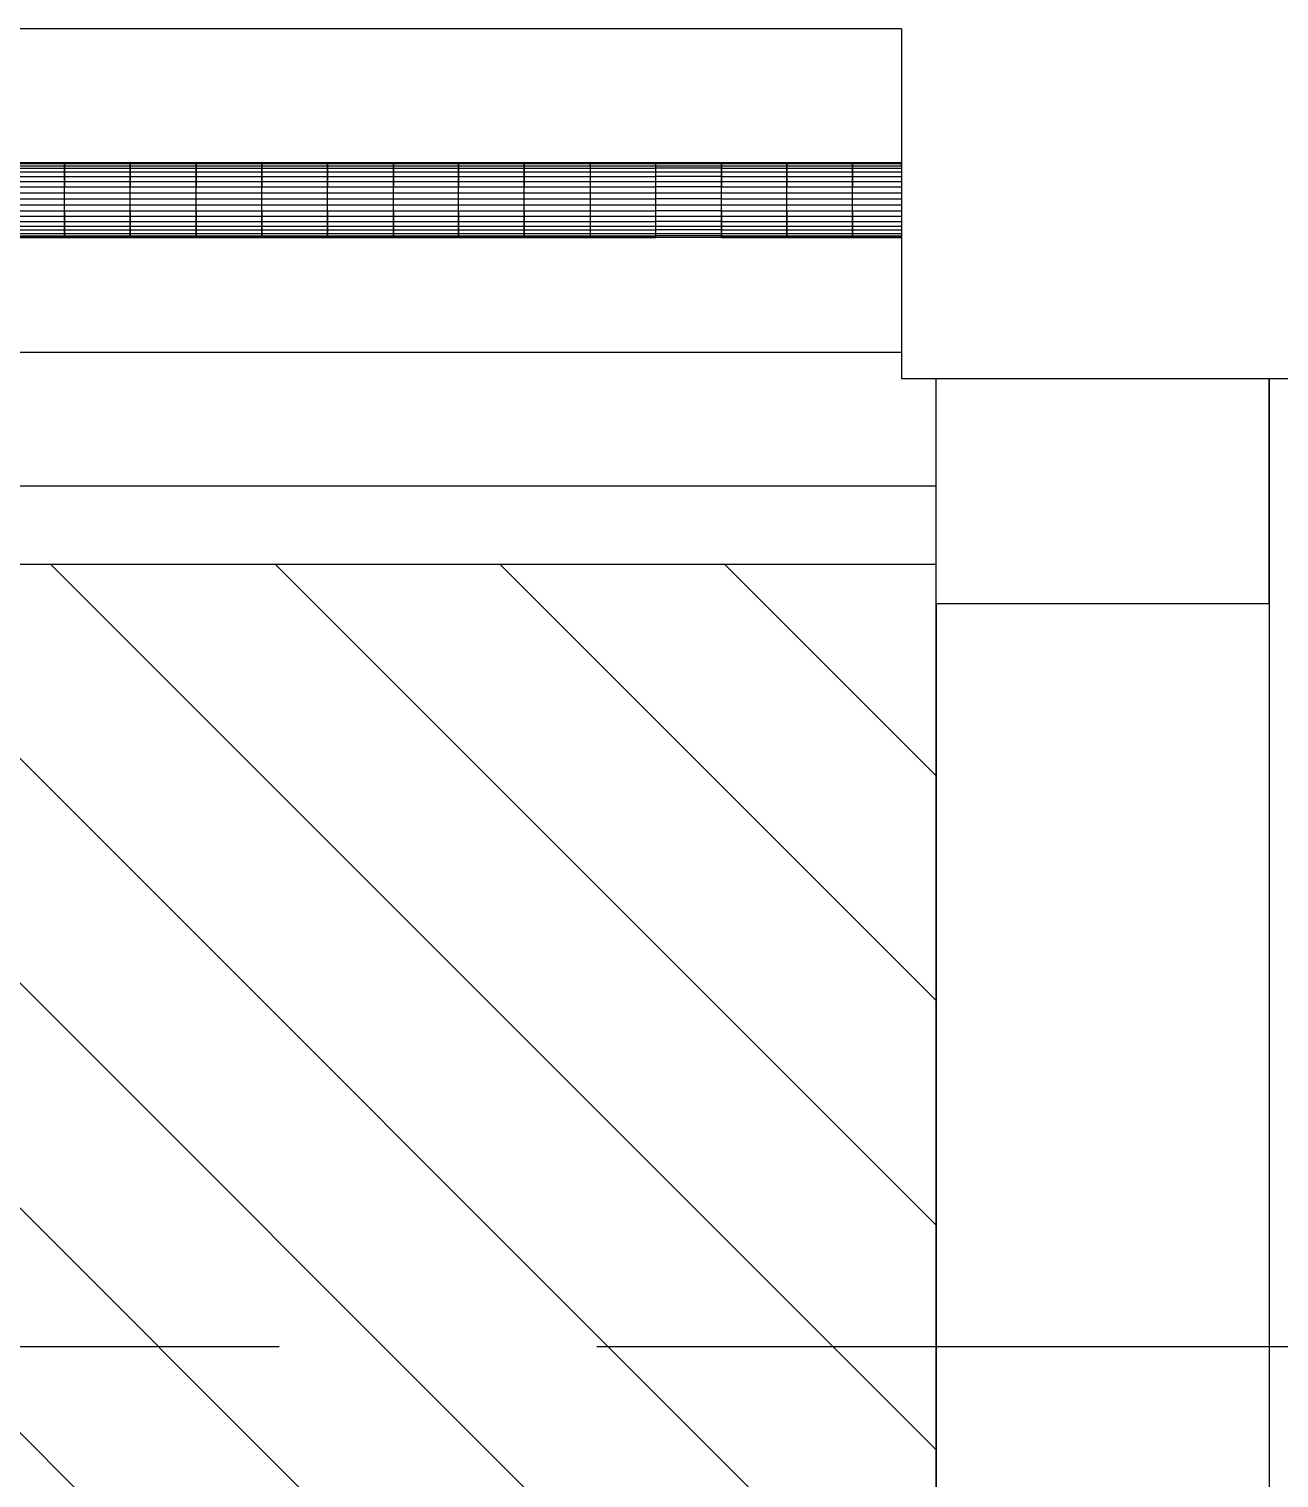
# Model space of a CAD drawing. Header units: metres. Extents: x 4 to 1339, y -252 to 72.
# Drawn here: x 479.5126 to 479.9058, y -90.3426 to -89.8867 of the extents above; entities that cross this region are included whole.
import ezdxf

# ---------------------------------------------------------------- set-up
doc = ezdxf.new("R2010")
doc.units = ezdxf.units.M
doc.header["$LTSCALE"] = 0.01
doc.header["$MEASUREMENT"] = 0
doc.linetypes.add('ACAD_ISO08W100', pattern=[36, 24, -3, 6, -3])
doc.layers.add('Dimension', color=253, linetype='ACAD_ISO08W100', transparency=0.5)
doc.layers.add('Furniture', color=130, linetype='Continuous')

msp = doc.modelspace()

# ---------------------------------------------------------------- linework, layer by layer
at = {"layer": 'Dimension'}
msp.add_line((468.89122, -90.30124), (485.99122, -90.30124), dxfattribs=at)
at = {"layer": 'Furniture'}
for p, q in [((479.78707, -89.88672), (479.18709, -89.88672)), ((479.78707, -89.88672), (479.78707, -89.99676)), ((479.78707, -89.88672), (479.78707, -89.99676)), ((479.52373, -89.92886), (479.50323, -89.92886)), ((479.52373, -89.92886), (479.50323, -89.92886)), ((479.50323, -89.92904), (479.52373, -89.92904)), ((479.50323, -89.9298), (479.52373, -89.9298)), ((479.50323, -89.93055), (479.52373, -89.93055)), ((479.50323, -89.93168), (479.52373, -89.93168)), ((479.54442, -89.92886), (479.52373, -89.92886)), ((479.54442, -89.92886), (479.52373, -89.92886)), ((479.52373, -89.92886), (479.52373, -89.92904)), ((479.52373, -89.9298), (479.52373, -89.92886)), ((479.52373, -89.92904), (479.52373, -89.92886)), ((479.52373, -89.92904), (479.54442, -89.92904)), ((479.52373, -89.9298), (479.52373, -89.92904)), ((479.52373, -89.92904), (479.52373, -89.9298)), ((479.52373, -89.9298), (479.54442, -89.9298)), ((479.52373, -89.93055), (479.52373, -89.9298)), ((479.52373, -89.9298), (479.52373, -89.93055)), ((479.52373, -89.93055), (479.54442, -89.93055)), ((479.52373, -89.93168), (479.52373, -89.93055)), ((479.52373, -89.93055), (479.52373, -89.93168)), ((479.52373, -89.93168), (479.54442, -89.93168)), ((479.52373, -89.93318), (479.52373, -89.93168)), ((479.52373, -89.93168), (479.52373, -89.93318)), ((479.56511, -89.92886), (479.54442, -89.92886)), ((479.56511, -89.92886), (479.54442, -89.92886)), ((479.54442, -89.92886), (479.54442, -89.92904)), ((479.54442, -89.9298), (479.54442, -89.92886)), ((479.54442, -89.92904), (479.54442, -89.92886)), ((479.54442, -89.92904), (479.56511, -89.92904)), ((479.54442, -89.9298), (479.54442, -89.92904)), ((479.54442, -89.92904), (479.54442, -89.9298)), ((479.54442, -89.9298), (479.56511, -89.9298)), ((479.54442, -89.93055), (479.54442, -89.9298)), ((479.54442, -89.9298), (479.54442, -89.93055)), ((479.54442, -89.93055), (479.56511, -89.93055)), ((479.54442, -89.93168), (479.54442, -89.93055)), ((479.54442, -89.93055), (479.54442, -89.93168)), ((479.54442, -89.93168), (479.56511, -89.93168)), ((479.54442, -89.93318), (479.54442, -89.93168)), ((479.54442, -89.93168), (479.54442, -89.93318)), ((479.5858, -89.92886), (479.56511, -89.92886)), ((479.5858, -89.92886), (479.56511, -89.92886)), ((479.56511, -89.92886), (479.56511, -89.92904)), ((479.56511, -89.9298), (479.56511, -89.92886)), ((479.56511, -89.92904), (479.56511, -89.92886)), ((479.56511, -89.92904), (479.5858, -89.92904)), ((479.56511, -89.9298), (479.56511, -89.92904)), ((479.56511, -89.92904), (479.56511, -89.9298)), ((479.56511, -89.9298), (479.5858, -89.9298)), ((479.56511, -89.93055), (479.56511, -89.9298)), ((479.56511, -89.9298), (479.56511, -89.93055)), ((479.56511, -89.93055), (479.5858, -89.93055)), ((479.56511, -89.93168), (479.56511, -89.93055)), ((479.56511, -89.93055), (479.56511, -89.93168)), ((479.56511, -89.93168), (479.5858, -89.93168)), ((479.56511, -89.93318), (479.56511, -89.93168)), ((479.56511, -89.93168), (479.56511, -89.93318)), ((479.60649, -89.92886), (479.5858, -89.92886)), ((479.60649, -89.92886), (479.5858, -89.92886)), ((479.5858, -89.92886), (479.5858, -89.92904)), ((479.5858, -89.9298), (479.5858, -89.92886)), ((479.5858, -89.92904), (479.5858, -89.92886)), ((479.5858, -89.92904), (479.60649, -89.92904)), ((479.5858, -89.9298), (479.5858, -89.92904)), ((479.5858, -89.92904), (479.5858, -89.9298)), ((479.5858, -89.9298), (479.60649, -89.9298)), ((479.5858, -89.93055), (479.5858, -89.9298)), ((479.5858, -89.9298), (479.5858, -89.93055)), ((479.5858, -89.93055), (479.60649, -89.93055)), ((479.5858, -89.93168), (479.5858, -89.93055)), ((479.5858, -89.93055), (479.5858, -89.93168)), ((479.5858, -89.93168), (479.60649, -89.93168)), ((479.5858, -89.93318), (479.5858, -89.93168)), ((479.5858, -89.93168), (479.5858, -89.93318)), ((479.62719, -89.92886), (479.60649, -89.92886)), ((479.62719, -89.92886), (479.60649, -89.92886)), ((479.60649, -89.92886), (479.60649, -89.92904)), ((479.60649, -89.9298), (479.60649, -89.92886)), ((479.60649, -89.92904), (479.60649, -89.92886)), ((479.60649, -89.92904), (479.62719, -89.92904)), ((479.60649, -89.9298), (479.60649, -89.92904)), ((479.60649, -89.92904), (479.60649, -89.9298)), ((479.60649, -89.9298), (479.62719, -89.9298)), ((479.60649, -89.93055), (479.60649, -89.9298)), ((479.60649, -89.9298), (479.60649, -89.93055)), ((479.60649, -89.93055), (479.62719, -89.93055)), ((479.60649, -89.93168), (479.60649, -89.93055)), ((479.60649, -89.93055), (479.60649, -89.93168)), ((479.60649, -89.93168), (479.62719, -89.93168)), ((479.60649, -89.93318), (479.60649, -89.93168)), ((479.60649, -89.93168), (479.60649, -89.93318)), ((479.64769, -89.92886), (479.62719, -89.92886)), ((479.64769, -89.92886), (479.62719, -89.92886)), ((479.62719, -89.92886), (479.62719, -89.92904)), ((479.62719, -89.9298), (479.62719, -89.92886)), ((479.62719, -89.92904), (479.62719, -89.92886)), ((479.62719, -89.92904), (479.64769, -89.92904)), ((479.62719, -89.9298), (479.62719, -89.92904)), ((479.62719, -89.92904), (479.62719, -89.9298)), ((479.62719, -89.9298), (479.64769, -89.9298)), ((479.62719, -89.93055), (479.62719, -89.9298)), ((479.62719, -89.9298), (479.62719, -89.93055)), ((479.62719, -89.93055), (479.64769, -89.93055)), ((479.62719, -89.93168), (479.62719, -89.93055)), ((479.62719, -89.93055), (479.62719, -89.93168)), ((479.62719, -89.93168), (479.64769, -89.93168)), ((479.62719, -89.93318), (479.62719, -89.93168)), ((479.62719, -89.93168), (479.62719, -89.93318)), ((479.66838, -89.92886), (479.64769, -89.92886)), ((479.66838, -89.92886), (479.64769, -89.92886)), ((479.64769, -89.92886), (479.64769, -89.92904)), ((479.64769, -89.9298), (479.64769, -89.92886)), ((479.64769, -89.92904), (479.64769, -89.92886)), ((479.64769, -89.92904), (479.66838, -89.92904)), ((479.64769, -89.9298), (479.64769, -89.92904)), ((479.64769, -89.92904), (479.64769, -89.9298)), ((479.64769, -89.9298), (479.66838, -89.9298)), ((479.64769, -89.93055), (479.64769, -89.9298)), ((479.64769, -89.9298), (479.64769, -89.93055)), ((479.64769, -89.93055), (479.66838, -89.93055)), ((479.64769, -89.93168), (479.64769, -89.93055)), ((479.64769, -89.93055), (479.64769, -89.93168)), ((479.64769, -89.93168), (479.66838, -89.93168)), ((479.64769, -89.93318), (479.64769, -89.93168)), ((479.64769, -89.93168), (479.64769, -89.93318)), ((479.68907, -89.92886), (479.66838, -89.92886)), ((479.68907, -89.92886), (479.66838, -89.92886)), ((479.66838, -89.92886), (479.66838, -89.92904)), ((479.66838, -89.9298), (479.66838, -89.92886)), ((479.66838, -89.92904), (479.66838, -89.92886)), ((479.66838, -89.92904), (479.68907, -89.92904)), ((479.66838, -89.9298), (479.66838, -89.92904)), ((479.66838, -89.92904), (479.66838, -89.9298)), ((479.66838, -89.9298), (479.68907, -89.9298)), ((479.66838, -89.93055), (479.66838, -89.9298)), ((479.66838, -89.9298), (479.66838, -89.93055)), ((479.66838, -89.93055), (479.68907, -89.93055)), ((479.66838, -89.93168), (479.66838, -89.93055)), ((479.66838, -89.93055), (479.66838, -89.93168)), ((479.66838, -89.93168), (479.68907, -89.93168)), ((479.66838, -89.93318), (479.66838, -89.93168)), ((479.66838, -89.93168), (479.66838, -89.93318)), ((479.70976, -89.92886), (479.68907, -89.92886)), ((479.70976, -89.92886), (479.68907, -89.92886)), ((479.68907, -89.92904), (479.68907, -89.92886)), ((479.68907, -89.92886), (479.68907, -89.92904)), ((479.68907, -89.9298), (479.68907, -89.92886)), ((479.68907, -89.92904), (479.68907, -89.92886)), ((479.68907, -89.92904), (479.70976, -89.92904)), ((479.68907, -89.92904), (479.68907, -89.9298)), ((479.68907, -89.9298), (479.70976, -89.9298)), ((479.68907, -89.9298), (479.68907, -89.93055)), ((479.68907, -89.93055), (479.70976, -89.93055)), ((479.68907, -89.93055), (479.68907, -89.93168)), ((479.68907, -89.93168), (479.70976, -89.93168)), ((479.68907, -89.93168), (479.68907, -89.93318)), ((479.73045, -89.92886), (479.70976, -89.92886)), ((479.73045, -89.92886), (479.70976, -89.92886)), ((479.70976, -89.92886), (479.70976, -89.92904)), ((479.70976, -89.9298), (479.70976, -89.92886)), ((479.70976, -89.92886), (479.70976, -89.92904)), ((479.70976, -89.92904), (479.70976, -89.92886)), ((479.70976, -89.92904), (479.73045, -89.92904)), ((479.70976, -89.9298), (479.70976, -89.92904)), ((479.70976, -89.9298), (479.73045, -89.9298)), ((479.70976, -89.93055), (479.70976, -89.9298)), ((479.70976, -89.93055), (479.70976, -89.9298)), ((479.70976, -89.93055), (479.70976, -89.9298)), ((479.73045, -89.93055), (479.70976, -89.93055)), ((479.70976, -89.93168), (479.70976, -89.93055)), ((479.70976, -89.93168), (479.70976, -89.93055)), ((479.70976, -89.93168), (479.73045, -89.93168)), ((479.70976, -89.93318), (479.70976, -89.93168)), ((479.70976, -89.93318), (479.70976, -89.93168)), ((479.70976, -89.93318), (479.70976, -89.93168)), ((479.75096, -89.92886), (479.73045, -89.92886)), ((479.75096, -89.92886), (479.73045, -89.92886)), ((479.73045, -89.92886), (479.73045, -89.92904)), ((479.73045, -89.9298), (479.73045, -89.92886)), ((479.73045, -89.92904), (479.73045, -89.92886)), ((479.73045, -89.92904), (479.75096, -89.92904)), ((479.73045, -89.9298), (479.73045, -89.92904)), ((479.73045, -89.92904), (479.73045, -89.9298)), ((479.73045, -89.9298), (479.75096, -89.9298)), ((479.73045, -89.93055), (479.73045, -89.9298)), ((479.73045, -89.9298), (479.73045, -89.93055)), ((479.73045, -89.93055), (479.75096, -89.93055)), ((479.73045, -89.93168), (479.73045, -89.93055)), ((479.73045, -89.93055), (479.73045, -89.93168)), ((479.73045, -89.93168), (479.73045, -89.93055)), ((479.73045, -89.93168), (479.75096, -89.93168)), ((479.73045, -89.93318), (479.73045, -89.93168)), ((479.73045, -89.93168), (479.73045, -89.93318)), ((479.77165, -89.92886), (479.75096, -89.92886)), ((479.77165, -89.92886), (479.75096, -89.92886)), ((479.75096, -89.92886), (479.75096, -89.92904)), ((479.75096, -89.9298), (479.75096, -89.92886)), ((479.75096, -89.92904), (479.75096, -89.92886)), ((479.75096, -89.92904), (479.77165, -89.92904)), ((479.75096, -89.9298), (479.75096, -89.92904)), ((479.75096, -89.92904), (479.75096, -89.9298)), ((479.75096, -89.9298), (479.77165, -89.9298)), ((479.75096, -89.93055), (479.75096, -89.9298)), ((479.75096, -89.9298), (479.75096, -89.93055)), ((479.75096, -89.93055), (479.77165, -89.93055)), ((479.75096, -89.93168), (479.75096, -89.93055)), ((479.75096, -89.93055), (479.75096, -89.93168)), ((479.75096, -89.93168), (479.77165, -89.93168)), ((479.75096, -89.93318), (479.75096, -89.93168)), ((479.75096, -89.93168), (479.75096, -89.93318)), ((479.78707, -89.92886), (479.77165, -89.92886)), ((479.78707, -89.92886), (479.77165, -89.92886)), ((479.77165, -89.92886), (479.77165, -89.92904)), ((479.77165, -89.9298), (479.77165, -89.92886)), ((479.77165, -89.92904), (479.77165, -89.92886)), ((479.77165, -89.92904), (479.78707, -89.92904)), ((479.77165, -89.9298), (479.77165, -89.92904)), ((479.77165, -89.92904), (479.77165, -89.9298)), ((479.77165, -89.9298), (479.78707, -89.9298)), ((479.77165, -89.93055), (479.77165, -89.9298)), ((479.77165, -89.9298), (479.77165, -89.93055)), ((479.77165, -89.93055), (479.78707, -89.93055)), ((479.77165, -89.93168), (479.77165, -89.93055)), ((479.77165, -89.93055), (479.77165, -89.93168)), ((479.77165, -89.93168), (479.78707, -89.93168)), ((479.77165, -89.93318), (479.77165, -89.93168)), ((479.77165, -89.93168), (479.77165, -89.93318)), ((479.78707, -89.9298), (479.78707, -89.92886)), ((479.78707, -89.92904), (479.78707, -89.92886)), ((479.50323, -89.93318), (479.52373, -89.93318)), ((479.50323, -89.93469), (479.52373, -89.93469)), ((479.50323, -89.93638), (479.52373, -89.93638)), ((479.52373, -89.93318), (479.54442, -89.93318)), ((479.52373, -89.93469), (479.52373, -89.93318)), ((479.52373, -89.93318), (479.52373, -89.93469)), ((479.52373, -89.93469), (479.54442, -89.93469)), ((479.52373, -89.93638), (479.52373, -89.93469)), ((479.52373, -89.93469), (479.52373, -89.93638)), ((479.52373, -89.93638), (479.54442, -89.93638)), ((479.52373, -89.93826), (479.52373, -89.93638)), ((479.54442, -89.93318), (479.56511, -89.93318)), ((479.54442, -89.93469), (479.54442, -89.93318)), ((479.54442, -89.93318), (479.54442, -89.93469)), ((479.54442, -89.93469), (479.56511, -89.93469)), ((479.54442, -89.93638), (479.54442, -89.93469)), ((479.54442, -89.93469), (479.54442, -89.93638)), ((479.54442, -89.93638), (479.56511, -89.93638)), ((479.54442, -89.93826), (479.54442, -89.93638)), ((479.56511, -89.93318), (479.5858, -89.93318)), ((479.56511, -89.93469), (479.56511, -89.93318)), ((479.56511, -89.93318), (479.56511, -89.93469)), ((479.56511, -89.93469), (479.5858, -89.93469)), ((479.56511, -89.93638), (479.56511, -89.93469)), ((479.56511, -89.93469), (479.56511, -89.93638)), ((479.56511, -89.93638), (479.5858, -89.93638)), ((479.56511, -89.93826), (479.56511, -89.93638)), ((479.5858, -89.93318), (479.60649, -89.93318)), ((479.5858, -89.93469), (479.5858, -89.93318)), ((479.5858, -89.93318), (479.5858, -89.93469)), ((479.5858, -89.93469), (479.60649, -89.93469)), ((479.5858, -89.93638), (479.5858, -89.93469)), ((479.5858, -89.93469), (479.5858, -89.93638)), ((479.5858, -89.93638), (479.60649, -89.93638)), ((479.5858, -89.93826), (479.5858, -89.93638)), ((479.60649, -89.93318), (479.62719, -89.93318)), ((479.60649, -89.93469), (479.60649, -89.93318)), ((479.60649, -89.93318), (479.60649, -89.93469)), ((479.60649, -89.93469), (479.62719, -89.93469)), ((479.60649, -89.93638), (479.60649, -89.93469)), ((479.60649, -89.93469), (479.60649, -89.93638)), ((479.60649, -89.93638), (479.62719, -89.93638)), ((479.60649, -89.93826), (479.60649, -89.93638)), ((479.62719, -89.93318), (479.64769, -89.93318)), ((479.62719, -89.93469), (479.62719, -89.93318)), ((479.62719, -89.93318), (479.62719, -89.93469)), ((479.62719, -89.93469), (479.64769, -89.93469)), ((479.62719, -89.93638), (479.62719, -89.93469)), ((479.62719, -89.93469), (479.62719, -89.93638)), ((479.62719, -89.93638), (479.64769, -89.93638)), ((479.62719, -89.93826), (479.62719, -89.93638)), ((479.64769, -89.93318), (479.66838, -89.93318)), ((479.64769, -89.93469), (479.64769, -89.93318)), ((479.64769, -89.93318), (479.64769, -89.93469)), ((479.64769, -89.93469), (479.66838, -89.93469)), ((479.64769, -89.93638), (479.64769, -89.93469)), ((479.64769, -89.93469), (479.64769, -89.93638)), ((479.64769, -89.93638), (479.66838, -89.93638)), ((479.64769, -89.93826), (479.64769, -89.93638)), ((479.66838, -89.93318), (479.68907, -89.93318)), ((479.66838, -89.93469), (479.66838, -89.93318)), ((479.66838, -89.93318), (479.66838, -89.93469)), ((479.66838, -89.93469), (479.68907, -89.93469)), ((479.66838, -89.93638), (479.66838, -89.93469)), ((479.66838, -89.93469), (479.66838, -89.93638)), ((479.66838, -89.93638), (479.68907, -89.93638)), ((479.66838, -89.93826), (479.66838, -89.93638)), ((479.68907, -89.93318), (479.70976, -89.93318)), ((479.68907, -89.93318), (479.68907, -89.93469)), ((479.68907, -89.93469), (479.70976, -89.93469)), ((479.68907, -89.93469), (479.68907, -89.93638)), ((479.68907, -89.93638), (479.70976, -89.93638)), ((479.68907, -89.93638), (479.68907, -89.93826)), ((479.73045, -89.93318), (479.70976, -89.93318)), ((479.70976, -89.93469), (479.70976, -89.93318)), ((479.70976, -89.93469), (479.70976, -89.93318)), ((479.70976, -89.93469), (479.73045, -89.93469)), ((479.70976, -89.93638), (479.70976, -89.93469)), ((479.70976, -89.93638), (479.70976, -89.93469)), ((479.70976, -89.93638), (479.70976, -89.93469)), ((479.73045, -89.93638), (479.70976, -89.93638)), ((479.70976, -89.93826), (479.70976, -89.93638)), ((479.73045, -89.93318), (479.75096, -89.93318)), ((479.73045, -89.93469), (479.73045, -89.93318)), ((479.73045, -89.93318), (479.73045, -89.93469)), ((479.73045, -89.93469), (479.73045, -89.93318)), ((479.73045, -89.93469), (479.75096, -89.93469)), ((479.73045, -89.93638), (479.73045, -89.93469)), ((479.73045, -89.93469), (479.73045, -89.93638)), ((479.73045, -89.93638), (479.75096, -89.93638)), ((479.73045, -89.93826), (479.73045, -89.93638)), ((479.75096, -89.93318), (479.77165, -89.93318)), ((479.75096, -89.93469), (479.75096, -89.93318)), ((479.75096, -89.93318), (479.75096, -89.93469)), ((479.75096, -89.93469), (479.77165, -89.93469)), ((479.75096, -89.93638), (479.75096, -89.93469)), ((479.75096, -89.93469), (479.75096, -89.93638)), ((479.75096, -89.93638), (479.77165, -89.93638)), ((479.75096, -89.93826), (479.75096, -89.93638)), ((479.77165, -89.93318), (479.78707, -89.93318)), ((479.77165, -89.93469), (479.77165, -89.93318)), ((479.77165, -89.93318), (479.77165, -89.93469)), ((479.77165, -89.93469), (479.78707, -89.93469)), ((479.77165, -89.93638), (479.77165, -89.93469)), ((479.77165, -89.93469), (479.77165, -89.93638)), ((479.77165, -89.93638), (479.78707, -89.93638)), ((479.77165, -89.93826), (479.77165, -89.93638)), ((479.50323, -89.93826), (479.52373, -89.93826)), ((479.50323, -89.94014), (479.52373, -89.94014)), ((479.52373, -89.93826), (479.54442, -89.93826)), ((479.52373, -89.94014), (479.52373, -89.93826)), ((479.52373, -89.94014), (479.54442, -89.94014)), ((479.52373, -89.94202), (479.52373, -89.94014)), ((479.54442, -89.93826), (479.56511, -89.93826)), ((479.54442, -89.94014), (479.54442, -89.93826)), ((479.54442, -89.94014), (479.56511, -89.94014)), ((479.54442, -89.94202), (479.54442, -89.94014)), ((479.56511, -89.93826), (479.5858, -89.93826)), ((479.56511, -89.94014), (479.56511, -89.93826)), ((479.56511, -89.94014), (479.5858, -89.94014)), ((479.56511, -89.94202), (479.56511, -89.94014)), ((479.5858, -89.93826), (479.60649, -89.93826)), ((479.5858, -89.94014), (479.5858, -89.93826)), ((479.5858, -89.94014), (479.60649, -89.94014)), ((479.5858, -89.94202), (479.5858, -89.94014)), ((479.60649, -89.93826), (479.62719, -89.93826)), ((479.60649, -89.94014), (479.60649, -89.93826)), ((479.60649, -89.94014), (479.62719, -89.94014)), ((479.60649, -89.94202), (479.60649, -89.94014)), ((479.62719, -89.93826), (479.64769, -89.93826)), ((479.62719, -89.94014), (479.62719, -89.93826)), ((479.62719, -89.94014), (479.64769, -89.94014)), ((479.62719, -89.94202), (479.62719, -89.94014)), ((479.64769, -89.93826), (479.66838, -89.93826)), ((479.64769, -89.94014), (479.64769, -89.93826)), ((479.64769, -89.94014), (479.66838, -89.94014)), ((479.64769, -89.94202), (479.64769, -89.94014)), ((479.66838, -89.93826), (479.68907, -89.93826)), ((479.66838, -89.94014), (479.66838, -89.93826)), ((479.66838, -89.94014), (479.68907, -89.94014)), ((479.66838, -89.94202), (479.66838, -89.94014)), ((479.68907, -89.93826), (479.70976, -89.93826)), ((479.68907, -89.93826), (479.68907, -89.94014)), ((479.68907, -89.94014), (479.70976, -89.94014)), ((479.68907, -89.94014), (479.68907, -89.94202)), ((479.70976, -89.93826), (479.73045, -89.93826)), ((479.70976, -89.94014), (479.70976, -89.93826)), ((479.73045, -89.94014), (479.70976, -89.94014)), ((479.70976, -89.94202), (479.70976, -89.94014)), ((479.73045, -89.93826), (479.75096, -89.93826)), ((479.73045, -89.94014), (479.73045, -89.93826)), ((479.73045, -89.94014), (479.75096, -89.94014)), ((479.73045, -89.94202), (479.73045, -89.94014)), ((479.75096, -89.93826), (479.77165, -89.93826)), ((479.75096, -89.94014), (479.75096, -89.93826)), ((479.75096, -89.94014), (479.77165, -89.94014)), ((479.75096, -89.94202), (479.75096, -89.94014)), ((479.77165, -89.93826), (479.78707, -89.93826)), ((479.77165, -89.94014), (479.77165, -89.93826)), ((479.77165, -89.94014), (479.78707, -89.94014)), ((479.77165, -89.94202), (479.77165, -89.94014)), ((479.50323, -89.94202), (479.52373, -89.94202)), ((479.50323, -89.9439), (479.52373, -89.9439)), ((479.50323, -89.9456), (479.52373, -89.9456)), ((479.52373, -89.94202), (479.54442, -89.94202)), ((479.52373, -89.9439), (479.52373, -89.94202)), ((479.52373, -89.9439), (479.54442, -89.9439)), ((479.52373, -89.9456), (479.52373, -89.9439)), ((479.52373, -89.9439), (479.52373, -89.9456)), ((479.52373, -89.9456), (479.54442, -89.9456)), ((479.52373, -89.94729), (479.52373, -89.9456)), ((479.52373, -89.9456), (479.52373, -89.94729)), ((479.54442, -89.94202), (479.56511, -89.94202)), ((479.54442, -89.9439), (479.54442, -89.94202)), ((479.54442, -89.9439), (479.56511, -89.9439)), ((479.54442, -89.9456), (479.54442, -89.9439)), ((479.54442, -89.9439), (479.54442, -89.9456)), ((479.54442, -89.9456), (479.56511, -89.9456)), ((479.54442, -89.94729), (479.54442, -89.9456)), ((479.54442, -89.9456), (479.54442, -89.94729)), ((479.56511, -89.94202), (479.5858, -89.94202)), ((479.56511, -89.9439), (479.56511, -89.94202)), ((479.56511, -89.9439), (479.5858, -89.9439)), ((479.56511, -89.9456), (479.56511, -89.9439)), ((479.56511, -89.9439), (479.56511, -89.9456)), ((479.56511, -89.9456), (479.5858, -89.9456)), ((479.56511, -89.94729), (479.56511, -89.9456)), ((479.56511, -89.9456), (479.56511, -89.94729)), ((479.5858, -89.94202), (479.60649, -89.94202)), ((479.5858, -89.9439), (479.5858, -89.94202)), ((479.5858, -89.9439), (479.60649, -89.9439)), ((479.5858, -89.9456), (479.5858, -89.9439)), ((479.5858, -89.9439), (479.5858, -89.9456)), ((479.5858, -89.9456), (479.60649, -89.9456)), ((479.5858, -89.94729), (479.5858, -89.9456)), ((479.5858, -89.9456), (479.5858, -89.94729)), ((479.60649, -89.94202), (479.62719, -89.94202)), ((479.60649, -89.9439), (479.60649, -89.94202)), ((479.60649, -89.9439), (479.62719, -89.9439)), ((479.60649, -89.9456), (479.60649, -89.9439)), ((479.60649, -89.9439), (479.60649, -89.9456)), ((479.60649, -89.9456), (479.62719, -89.9456)), ((479.60649, -89.94729), (479.60649, -89.9456)), ((479.60649, -89.9456), (479.60649, -89.94729)), ((479.62719, -89.94202), (479.64769, -89.94202)), ((479.62719, -89.9439), (479.62719, -89.94202)), ((479.62719, -89.9439), (479.64769, -89.9439)), ((479.62719, -89.9456), (479.62719, -89.9439)), ((479.62719, -89.9439), (479.62719, -89.9456)), ((479.62719, -89.9456), (479.64769, -89.9456)), ((479.62719, -89.94729), (479.62719, -89.9456)), ((479.62719, -89.9456), (479.62719, -89.94729)), ((479.64769, -89.94202), (479.66838, -89.94202)), ((479.64769, -89.9439), (479.64769, -89.94202)), ((479.64769, -89.9439), (479.66838, -89.9439)), ((479.64769, -89.9456), (479.64769, -89.9439)), ((479.64769, -89.9439), (479.64769, -89.9456)), ((479.64769, -89.9456), (479.66838, -89.9456)), ((479.64769, -89.94729), (479.64769, -89.9456)), ((479.64769, -89.9456), (479.64769, -89.94729)), ((479.66838, -89.94202), (479.68907, -89.94202)), ((479.66838, -89.9439), (479.66838, -89.94202)), ((479.66838, -89.9439), (479.68907, -89.9439)), ((479.66838, -89.9456), (479.66838, -89.9439)), ((479.66838, -89.9439), (479.66838, -89.9456)), ((479.66838, -89.9456), (479.68907, -89.9456)), ((479.66838, -89.94729), (479.66838, -89.9456)), ((479.66838, -89.9456), (479.66838, -89.94729)), ((479.68907, -89.94202), (479.70976, -89.94202)), ((479.68907, -89.94202), (479.68907, -89.9439)), ((479.68907, -89.9439), (479.70976, -89.9439)), ((479.68907, -89.9439), (479.68907, -89.9456)), ((479.68907, -89.9456), (479.70976, -89.9456)), ((479.68907, -89.9456), (479.68907, -89.94729)), ((479.70976, -89.94202), (479.73045, -89.94202)), ((479.70976, -89.9439), (479.70976, -89.94202)), ((479.73045, -89.9439), (479.70976, -89.9439)), ((479.70976, -89.9456), (479.70976, -89.9439)), ((479.70976, -89.9456), (479.70976, -89.9439)), ((479.70976, -89.9456), (479.73045, -89.9456)), ((479.70976, -89.94729), (479.70976, -89.9456)), ((479.70976, -89.94729), (479.70976, -89.9456)), ((479.70976, -89.94729), (479.70976, -89.9456)), ((479.73045, -89.94202), (479.75096, -89.94202)), ((479.73045, -89.9439), (479.73045, -89.94202)), ((479.73045, -89.9439), (479.75096, -89.9439)), ((479.73045, -89.9456), (479.73045, -89.9439)), ((479.73045, -89.9439), (479.73045, -89.9456)), ((479.73045, -89.9456), (479.73045, -89.9439)), ((479.73045, -89.9456), (479.75096, -89.9456)), ((479.73045, -89.94729), (479.73045, -89.9456)), ((479.73045, -89.9456), (479.73045, -89.94729)), ((479.75096, -89.94202), (479.77165, -89.94202)), ((479.75096, -89.9439), (479.75096, -89.94202)), ((479.75096, -89.9439), (479.77165, -89.9439)), ((479.75096, -89.9456), (479.75096, -89.9439)), ((479.75096, -89.9439), (479.75096, -89.9456)), ((479.75096, -89.9456), (479.77165, -89.9456)), ((479.75096, -89.94729), (479.75096, -89.9456)), ((479.75096, -89.9456), (479.75096, -89.94729)), ((479.77165, -89.94202), (479.78707, -89.94202)), ((479.77165, -89.9439), (479.77165, -89.94202)), ((479.77165, -89.9439), (479.78707, -89.9439)), ((479.77165, -89.9456), (479.77165, -89.9439)), ((479.77165, -89.9439), (479.77165, -89.9456)), ((479.77165, -89.9456), (479.78707, -89.9456)), ((479.77165, -89.94729), (479.77165, -89.9456)), ((479.77165, -89.9456), (479.77165, -89.94729)), ((479.50323, -89.94729), (479.52373, -89.94729)), ((479.50323, -89.94879), (479.52373, -89.94879)), ((479.50323, -89.94992), (479.52373, -89.94992)), ((479.52373, -89.94729), (479.54442, -89.94729)), ((479.52373, -89.94879), (479.52373, -89.94729)), ((479.52373, -89.94729), (479.52373, -89.94879)), ((479.52373, -89.94879), (479.54442, -89.94879)), ((479.52373, -89.94992), (479.52373, -89.94879)), ((479.52373, -89.94879), (479.52373, -89.94992)), ((479.52373, -89.94992), (479.54442, -89.94992)), ((479.52373, -89.95105), (479.52373, -89.94992)), ((479.52373, -89.94992), (479.52373, -89.95105)), ((479.54442, -89.94729), (479.56511, -89.94729)), ((479.54442, -89.94879), (479.54442, -89.94729)), ((479.54442, -89.94729), (479.54442, -89.94879)), ((479.54442, -89.94879), (479.56511, -89.94879)), ((479.54442, -89.94992), (479.54442, -89.94879)), ((479.54442, -89.94879), (479.54442, -89.94992)), ((479.54442, -89.94992), (479.56511, -89.94992)), ((479.54442, -89.95105), (479.54442, -89.94992)), ((479.54442, -89.94992), (479.54442, -89.95105)), ((479.56511, -89.94729), (479.5858, -89.94729)), ((479.56511, -89.94879), (479.56511, -89.94729)), ((479.56511, -89.94729), (479.56511, -89.94879)), ((479.56511, -89.94879), (479.5858, -89.94879)), ((479.56511, -89.94992), (479.56511, -89.94879)), ((479.56511, -89.94879), (479.56511, -89.94992)), ((479.56511, -89.94992), (479.5858, -89.94992)), ((479.56511, -89.95105), (479.56511, -89.94992)), ((479.56511, -89.94992), (479.56511, -89.95105)), ((479.5858, -89.94729), (479.60649, -89.94729)), ((479.5858, -89.94879), (479.5858, -89.94729)), ((479.5858, -89.94729), (479.5858, -89.94879)), ((479.5858, -89.94879), (479.60649, -89.94879)), ((479.5858, -89.94992), (479.5858, -89.94879)), ((479.5858, -89.94879), (479.5858, -89.94992)), ((479.5858, -89.94992), (479.60649, -89.94992)), ((479.5858, -89.95105), (479.5858, -89.94992)), ((479.5858, -89.94992), (479.5858, -89.95105)), ((479.60649, -89.94729), (479.62719, -89.94729)), ((479.60649, -89.94879), (479.60649, -89.94729)), ((479.60649, -89.94729), (479.60649, -89.94879)), ((479.60649, -89.94879), (479.62719, -89.94879)), ((479.60649, -89.94992), (479.60649, -89.94879)), ((479.60649, -89.94879), (479.60649, -89.94992)), ((479.60649, -89.94992), (479.62719, -89.94992)), ((479.60649, -89.95105), (479.60649, -89.94992)), ((479.60649, -89.94992), (479.60649, -89.95105)), ((479.62719, -89.94729), (479.64769, -89.94729)), ((479.62719, -89.94879), (479.62719, -89.94729)), ((479.62719, -89.94729), (479.62719, -89.94879)), ((479.62719, -89.94879), (479.64769, -89.94879)), ((479.62719, -89.94992), (479.62719, -89.94879)), ((479.62719, -89.94879), (479.62719, -89.94992)), ((479.62719, -89.94992), (479.64769, -89.94992)), ((479.62719, -89.95105), (479.62719, -89.94992)), ((479.62719, -89.94992), (479.62719, -89.95105)), ((479.64769, -89.94729), (479.66838, -89.94729)), ((479.64769, -89.94879), (479.64769, -89.94729)), ((479.64769, -89.94729), (479.64769, -89.94879)), ((479.64769, -89.94879), (479.66838, -89.94879)), ((479.64769, -89.94992), (479.64769, -89.94879)), ((479.64769, -89.94879), (479.64769, -89.94992)), ((479.64769, -89.94992), (479.66838, -89.94992)), ((479.64769, -89.95105), (479.64769, -89.94992)), ((479.64769, -89.94992), (479.64769, -89.95105)), ((479.66838, -89.94729), (479.68907, -89.94729)), ((479.66838, -89.94879), (479.66838, -89.94729)), ((479.66838, -89.94729), (479.66838, -89.94879)), ((479.66838, -89.94879), (479.68907, -89.94879)), ((479.66838, -89.94992), (479.66838, -89.94879)), ((479.66838, -89.94879), (479.66838, -89.94992)), ((479.66838, -89.94992), (479.68907, -89.94992)), ((479.66838, -89.95105), (479.66838, -89.94992)), ((479.66838, -89.94992), (479.66838, -89.95105)), ((479.68907, -89.94729), (479.70976, -89.94729)), ((479.68907, -89.94729), (479.68907, -89.94879)), ((479.68907, -89.94879), (479.70976, -89.94879)), ((479.68907, -89.94879), (479.68907, -89.94992)), ((479.68907, -89.94992), (479.70976, -89.94992)), ((479.68907, -89.94992), (479.68907, -89.95105)), ((479.73045, -89.94729), (479.70976, -89.94729)), ((479.70976, -89.94879), (479.70976, -89.94729)), ((479.70976, -89.94879), (479.70976, -89.94729)), ((479.70976, -89.94879), (479.73045, -89.94879)), ((479.70976, -89.94992), (479.70976, -89.94879)), ((479.70976, -89.94992), (479.70976, -89.94879)), ((479.70976, -89.94992), (479.70976, -89.94879)), ((479.73045, -89.94992), (479.70976, -89.94992)), ((479.70976, -89.95105), (479.70976, -89.94992)), ((479.70976, -89.95105), (479.70976, -89.94992)), ((479.73045, -89.94729), (479.75096, -89.94729)), ((479.73045, -89.94879), (479.73045, -89.94729)), ((479.73045, -89.94729), (479.73045, -89.94879)), ((479.73045, -89.94879), (479.73045, -89.94729)), ((479.73045, -89.94879), (479.75096, -89.94879)), ((479.73045, -89.94992), (479.73045, -89.94879)), ((479.73045, -89.94879), (479.73045, -89.94992)), ((479.73045, -89.94992), (479.75096, -89.94992)), ((479.73045, -89.95105), (479.73045, -89.94992)), ((479.73045, -89.94992), (479.73045, -89.95105)), ((479.73045, -89.95105), (479.73045, -89.94992)), ((479.75096, -89.94729), (479.77165, -89.94729)), ((479.75096, -89.94879), (479.75096, -89.94729)), ((479.75096, -89.94729), (479.75096, -89.94879)), ((479.75096, -89.94879), (479.77165, -89.94879)), ((479.75096, -89.94992), (479.75096, -89.94879)), ((479.75096, -89.94879), (479.75096, -89.94992)), ((479.75096, -89.94992), (479.77165, -89.94992)), ((479.75096, -89.95105), (479.75096, -89.94992)), ((479.75096, -89.94992), (479.75096, -89.95105)), ((479.77165, -89.94729), (479.78707, -89.94729)), ((479.77165, -89.94879), (479.77165, -89.94729)), ((479.77165, -89.94729), (479.77165, -89.94879)), ((479.77165, -89.94879), (479.78707, -89.94879)), ((479.77165, -89.94992), (479.77165, -89.94879)), ((479.77165, -89.94879), (479.77165, -89.94992)), ((479.77165, -89.94992), (479.78707, -89.94992)), ((479.77165, -89.95105), (479.77165, -89.94992)), ((479.77165, -89.94992), (479.77165, -89.95105)), ((479.50323, -89.95105), (479.52373, -89.95105)), ((479.50323, -89.9518), (479.52373, -89.9518)), ((479.50323, -89.95218), (479.52373, -89.95218)), ((479.50323, -89.95237), (479.52373, -89.95237)), ((479.52373, -89.95105), (479.54442, -89.95105)), ((479.52373, -89.9518), (479.52373, -89.95105)), ((479.52373, -89.95105), (479.52373, -89.9518)), ((479.52373, -89.9518), (479.54442, -89.9518)), ((479.52373, -89.95218), (479.52373, -89.9518)), ((479.52373, -89.9518), (479.52373, -89.95218)), ((479.52373, -89.95218), (479.54442, -89.95218)), ((479.52373, -89.95218), (479.52373, -89.95237)), ((479.52373, -89.95237), (479.54442, -89.95237)), ((479.54442, -89.95105), (479.56511, -89.95105)), ((479.54442, -89.9518), (479.54442, -89.95105)), ((479.54442, -89.95105), (479.54442, -89.9518)), ((479.54442, -89.9518), (479.56511, -89.9518)), ((479.54442, -89.95218), (479.54442, -89.9518)), ((479.54442, -89.9518), (479.54442, -89.95218)), ((479.54442, -89.95218), (479.56511, -89.95218)), ((479.54442, -89.95218), (479.54442, -89.95237)), ((479.54442, -89.95237), (479.56511, -89.95237)), ((479.56511, -89.95105), (479.5858, -89.95105)), ((479.56511, -89.9518), (479.56511, -89.95105)), ((479.56511, -89.95105), (479.56511, -89.9518)), ((479.56511, -89.9518), (479.5858, -89.9518)), ((479.56511, -89.95218), (479.56511, -89.9518)), ((479.56511, -89.9518), (479.56511, -89.95218)), ((479.56511, -89.95218), (479.5858, -89.95218)), ((479.56511, -89.95218), (479.56511, -89.95237)), ((479.56511, -89.95237), (479.5858, -89.95237)), ((479.5858, -89.95105), (479.60649, -89.95105)), ((479.5858, -89.9518), (479.5858, -89.95105)), ((479.5858, -89.95105), (479.5858, -89.9518)), ((479.5858, -89.9518), (479.60649, -89.9518)), ((479.5858, -89.95218), (479.5858, -89.9518)), ((479.5858, -89.9518), (479.5858, -89.95218)), ((479.5858, -89.95218), (479.60649, -89.95218)), ((479.5858, -89.95218), (479.5858, -89.95237)), ((479.5858, -89.95237), (479.60649, -89.95237)), ((479.60649, -89.95105), (479.62719, -89.95105)), ((479.60649, -89.9518), (479.60649, -89.95105)), ((479.60649, -89.95105), (479.60649, -89.9518)), ((479.60649, -89.9518), (479.62719, -89.9518)), ((479.60649, -89.95218), (479.60649, -89.9518)), ((479.60649, -89.9518), (479.60649, -89.95218)), ((479.60649, -89.95218), (479.62719, -89.95218)), ((479.60649, -89.95218), (479.60649, -89.95237)), ((479.60649, -89.95237), (479.62719, -89.95237)), ((479.62719, -89.95105), (479.64769, -89.95105)), ((479.62719, -89.9518), (479.62719, -89.95105)), ((479.62719, -89.95105), (479.62719, -89.9518)), ((479.62719, -89.9518), (479.64769, -89.9518)), ((479.62719, -89.95218), (479.62719, -89.9518)), ((479.62719, -89.9518), (479.62719, -89.95218)), ((479.62719, -89.95218), (479.64769, -89.95218)), ((479.62719, -89.95218), (479.62719, -89.95237)), ((479.62719, -89.95237), (479.64769, -89.95237)), ((479.64769, -89.95105), (479.66838, -89.95105)), ((479.64769, -89.9518), (479.64769, -89.95105)), ((479.64769, -89.95105), (479.64769, -89.9518)), ((479.64769, -89.9518), (479.66838, -89.9518)), ((479.64769, -89.95218), (479.64769, -89.9518)), ((479.64769, -89.9518), (479.64769, -89.95218)), ((479.64769, -89.95218), (479.66838, -89.95218)), ((479.64769, -89.95218), (479.64769, -89.95237)), ((479.64769, -89.95237), (479.66838, -89.95237)), ((479.66838, -89.95105), (479.68907, -89.95105)), ((479.66838, -89.9518), (479.66838, -89.95105)), ((479.66838, -89.95105), (479.66838, -89.9518)), ((479.66838, -89.9518), (479.68907, -89.9518)), ((479.66838, -89.95218), (479.66838, -89.9518)), ((479.66838, -89.9518), (479.66838, -89.95218)), ((479.66838, -89.95218), (479.68907, -89.95218)), ((479.66838, -89.95218), (479.66838, -89.95237)), ((479.66838, -89.95237), (479.68907, -89.95237)), ((479.68907, -89.95105), (479.70976, -89.95105)), ((479.68907, -89.95105), (479.68907, -89.9518)), ((479.68907, -89.9518), (479.70976, -89.9518)), ((479.68907, -89.9518), (479.68907, -89.95218)), ((479.68907, -89.95218), (479.70976, -89.95218)), ((479.68907, -89.95237), (479.68907, -89.95218)), ((479.68907, -89.95218), (479.68907, -89.95237)), ((479.68907, -89.95237), (479.70976, -89.95237)), ((479.70976, -89.95105), (479.73045, -89.95105)), ((479.70976, -89.9518), (479.70976, -89.95105)), ((479.70976, -89.9518), (479.70976, -89.95105)), ((479.70976, -89.9518), (479.70976, -89.95105)), ((479.73045, -89.9518), (479.70976, -89.9518)), ((479.70976, -89.95218), (479.70976, -89.9518)), ((479.70976, -89.95218), (479.70976, -89.9518)), ((479.70976, -89.95218), (479.73045, -89.95218)), ((479.70976, -89.95237), (479.70976, -89.95218)), ((479.70976, -89.95218), (479.70976, -89.95237)), ((479.70976, -89.95237), (479.70976, -89.95218)), ((479.73045, -89.95237), (479.70976, -89.95237)), ((479.73045, -89.95105), (479.75096, -89.95105)), ((479.73045, -89.9518), (479.73045, -89.95105)), ((479.73045, -89.95105), (479.73045, -89.9518)), ((479.73045, -89.9518), (479.75096, -89.9518)), ((479.73045, -89.95218), (479.73045, -89.9518)), ((479.73045, -89.9518), (479.73045, -89.95218)), ((479.73045, -89.95218), (479.73045, -89.9518)), ((479.73045, -89.95218), (479.75096, -89.95218)), ((479.73045, -89.95218), (479.73045, -89.95237)), ((479.73045, -89.95237), (479.75096, -89.95237)), ((479.75096, -89.95105), (479.77165, -89.95105)), ((479.75096, -89.9518), (479.75096, -89.95105)), ((479.75096, -89.95105), (479.75096, -89.9518)), ((479.75096, -89.9518), (479.77165, -89.9518)), ((479.75096, -89.95218), (479.75096, -89.9518)), ((479.75096, -89.9518), (479.75096, -89.95218)), ((479.75096, -89.95218), (479.77165, -89.95218)), ((479.75096, -89.95218), (479.75096, -89.95237)), ((479.75096, -89.95237), (479.77165, -89.95237)), ((479.77165, -89.95105), (479.78707, -89.95105)), ((479.77165, -89.9518), (479.77165, -89.95105)), ((479.77165, -89.95105), (479.77165, -89.9518)), ((479.77165, -89.9518), (479.78707, -89.9518)), ((479.77165, -89.95218), (479.77165, -89.9518)), ((479.77165, -89.9518), (479.77165, -89.95218)), ((479.77165, -89.95218), (479.78707, -89.95218)), ((479.77165, -89.95237), (479.77165, -89.95218)), ((479.77165, -89.95218), (479.77165, -89.95237)), ((479.77165, -89.95237), (479.78707, -89.95237)), ((479.78688, -89.98848), (479.18709, -89.98848)), ((479.91122, -89.99676), (479.78707, -89.99676)), ((479.79798, -90.06749), (479.79798, -89.99657)), ((479.79798, -90.06749), (479.79798, -89.99657)), ((479.90275, -90.06749), (479.90275, -89.99657)), ((479.90275, -89.99657), (479.90275, -90.06749)), ((479.1852, -90.03043), (479.79798, -90.03043)), ((479.1852, -90.05507), (479.79798, -90.05507)), ((479.23643, -90.05507), (479.79798, -90.61662)), ((479.30715, -90.05507), (479.79798, -90.54591)), ((479.37786, -90.05507), (479.79798, -90.4752)), ((479.44857, -90.05507), (479.79798, -90.40448)), ((479.51928, -90.05507), (479.79798, -90.33377)), ((479.58999, -90.05507), (479.79798, -90.26306)), ((479.6607, -90.05507), (479.79798, -90.19235)), ((479.73141, -90.05507), (479.79798, -90.12164)), ((479.79798, -90.06749), (479.79798, -91.46596)), ((479.79798, -91.46596), (479.79798, -90.06749)), ((479.79798, -90.06749), (479.90275, -90.06749)), ((479.90275, -90.06749), (479.90275, -91.46596))]:
    msp.add_line(p, q, dxfattribs=at)

doc.saveas('drawing.dxf')
